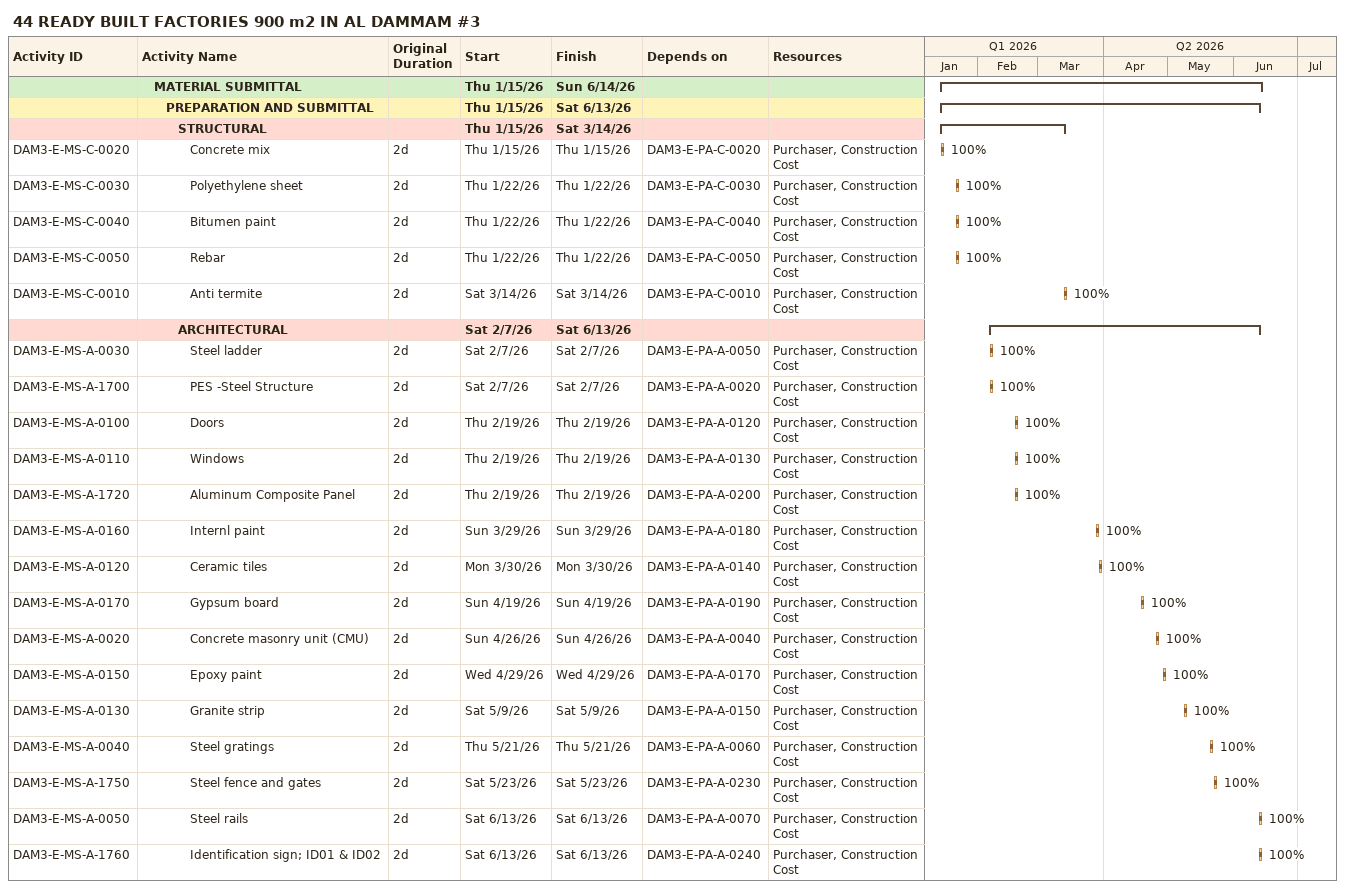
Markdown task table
44 READY BUILT FACTORIES 900 m2 IN AL DAMMAM #3

| ID | Level | Task | Original duration | Start | Finish | Predecessors | Resources | % complete |
|---|---|---|---|---|---|---|---|---|
|  | 2 | **MATERIAL SUBMITTAL** |  | 2026-01-15 | 2026-06-14 |  |  |  |
|  | 3 | **PREPARATION AND SUBMITTAL** |  | 2026-01-15 | 2026-06-13 |  |  |  |
|  | 4 | **STRUCTURAL** |  | 2026-01-15 | 2026-03-14 |  |  |  |
| DAM3-E-MS-C-0020 | 5 | Concrete mix | 2d | 2026-01-15 | 2026-01-15 | DAM3-E-PA-C-0020 | Purchaser, Construction Cost | 100 |
| DAM3-E-MS-C-0030 | 5 | Polyethylene sheet | 2d | 2026-01-22 | 2026-01-22 | DAM3-E-PA-C-0030 | Purchaser, Construction Cost | 100 |
| DAM3-E-MS-C-0040 | 5 | Bitumen paint | 2d | 2026-01-22 | 2026-01-22 | DAM3-E-PA-C-0040 | Purchaser, Construction Cost | 100 |
| DAM3-E-MS-C-0050 | 5 | Rebar | 2d | 2026-01-22 | 2026-01-22 | DAM3-E-PA-C-0050 | Purchaser, Construction Cost | 100 |
| DAM3-E-MS-C-0010 | 5 | Anti termite | 2d | 2026-03-14 | 2026-03-14 | DAM3-E-PA-C-0010 | Purchaser, Construction Cost | 100 |
|  | 4 | **ARCHITECTURAL** |  | 2026-02-07 | 2026-06-13 |  |  |  |
| DAM3-E-MS-A-0030 | 5 | Steel ladder | 2d | 2026-02-07 | 2026-02-07 | DAM3-E-PA-A-0050 | Purchaser, Construction Cost | 100 |
| DAM3-E-MS-A-1700 | 5 | PES -Steel Structure | 2d | 2026-02-07 | 2026-02-07 | DAM3-E-PA-A-0020 | Purchaser, Construction Cost | 100 |
| DAM3-E-MS-A-0100 | 5 | Doors | 2d | 2026-02-19 | 2026-02-19 | DAM3-E-PA-A-0120 | Purchaser, Construction Cost | 100 |
| DAM3-E-MS-A-0110 | 5 | Windows | 2d | 2026-02-19 | 2026-02-19 | DAM3-E-PA-A-0130 | Purchaser, Construction Cost | 100 |
| DAM3-E-MS-A-1720 | 5 | Aluminum Composite Panel | 2d | 2026-02-19 | 2026-02-19 | DAM3-E-PA-A-0200 | Purchaser, Construction Cost | 100 |
| DAM3-E-MS-A-0160 | 5 | Internl paint | 2d | 2026-03-29 | 2026-03-29 | DAM3-E-PA-A-0180 | Purchaser, Construction Cost | 100 |
| DAM3-E-MS-A-0120 | 5 | Ceramic tiles | 2d | 2026-03-30 | 2026-03-30 | DAM3-E-PA-A-0140 | Purchaser, Construction Cost | 100 |
| DAM3-E-MS-A-0170 | 5 | Gypsum board | 2d | 2026-04-19 | 2026-04-19 | DAM3-E-PA-A-0190 | Purchaser, Construction Cost | 100 |
| DAM3-E-MS-A-0020 | 5 | Concrete masonry unit (CMU) | 2d | 2026-04-26 | 2026-04-26 | DAM3-E-PA-A-0040 | Purchaser, Construction Cost | 100 |
| DAM3-E-MS-A-0150 | 5 | Epoxy paint | 2d | 2026-04-29 | 2026-04-29 | DAM3-E-PA-A-0170 | Purchaser, Construction Cost | 100 |
| DAM3-E-MS-A-0130 | 5 | Granite strip | 2d | 2026-05-09 | 2026-05-09 | DAM3-E-PA-A-0150 | Purchaser, Construction Cost | 100 |
| DAM3-E-MS-A-0040 | 5 | Steel gratings | 2d | 2026-05-21 | 2026-05-21 | DAM3-E-PA-A-0060 | Purchaser, Construction Cost | 100 |
| DAM3-E-MS-A-1750 | 5 | Steel fence and gates | 2d | 2026-05-23 | 2026-05-23 | DAM3-E-PA-A-0230 | Purchaser, Construction Cost | 100 |
| DAM3-E-MS-A-0050 | 5 | Steel rails | 2d | 2026-06-13 | 2026-06-13 | DAM3-E-PA-A-0070 | Purchaser, Construction Cost | 100 |
| DAM3-E-MS-A-1760 | 5 | Identification sign; ID01 & ID02 | 2d | 2026-06-13 | 2026-06-13 | DAM3-E-PA-A-0240 | Purchaser, Construction Cost | 100 |
